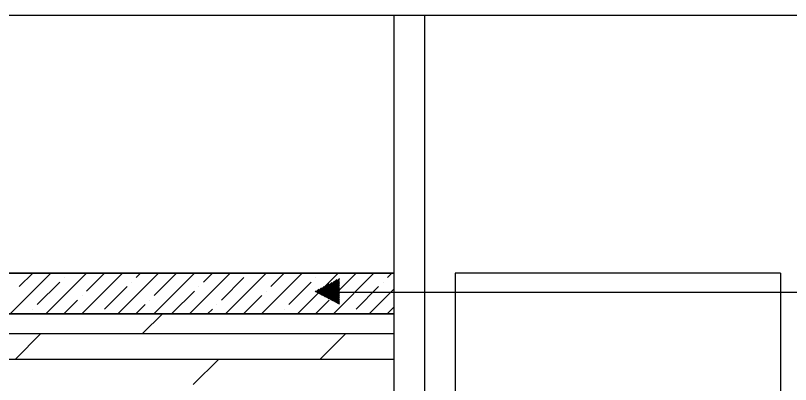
# Model space of a CAD drawing. Extents: x 10753 to 18704, y -5361 to 1140.
# Drawn here: x 15292.5 to 15406.9, y -3738.9 to -3684.4 of the extents above; entities that cross this region are included whole.
import ezdxf

# ---------------------------------------------------------------- set-up
doc = ezdxf.new("R2010")
doc.units = 0
doc.header["$LTSCALE"] = 30
doc.header["$MEASUREMENT"] = 0
doc.layers.get('0').update_dxf_attribs({"linetype": 'CONTINUOUS'})
doc.layers.add('WALL', color=2, linetype='CONTINUOUS')

msp = doc.modelspace()

# ---------------------------------------------------------------- hatches: boundary and pattern name
h = msp.add_hatch()
h.set_pattern_fill('ANSI31', color=230, style=0)
h.set_pattern_definition([(45, (-2070.91641, -549.16904), (-0.08838834765, 0.08838834765), [])])
h.paths.add_polyline_path([(15336.70226, -3725.14295), (15340.33923, -3727.03936), (15340.33923, -3723.19559)])

# ---------------------------------------------------------------- linework, layer by layer
at = {"color": 230}
msp.add_line((15340.33307, -3725.2404), (15558.81494, -3725.2404), dxfattribs=at)
at = {"layer": 'WALL', "color": 9}
for p, q in [((15432.43866, -3684.42195), (15222.69837, -3684.42195)), ((15348.43866, -3806.42195), (15348.43866, -3684.42195)), ((15352.93866, -3806.42195), (15352.93866, -3684.42195)), ((15357.43866, -3722.42195), (15357.43866, -3806.42195)), ((15405.43866, -3722.42195), (15357.43866, -3722.42195)), ((15405.43866, -3722.42195), (15405.43866, -3806.42195))]:
    msp.add_line(p, q, dxfattribs=at)
at = {"layer": 'WALL', "color": 3}
for p, q in [((15348.43866, -3722.42195), (15239.58152, -3722.42195)), ((15239.58152, -3722.42195), (15348.43866, -3722.42195)), ((15291.72223, -3728.42195), (15297.72223, -3722.42195)), ((15293.08848, -3724.40405), (15295.07058, -3722.42195)), ((15297.02553, -3728.42195), (15303.02553, -3722.42195)), ((15302.32884, -3728.42195), (15308.32884, -3722.42195)), ((15303.03217, -3725.06697), (15305.67719, -3722.42195)), ((15307.63214, -3728.42195), (15313.63214, -3722.42195)), ((15310.32421, -3723.07823), (15310.98049, -3722.42195)), ((15312.93544, -3728.42195), (15318.93544, -3722.42195)), ((15312.97586, -3725.72988), (15316.28379, -3722.42195)), ((15318.23874, -3728.42195), (15324.23874, -3722.42195)), ((15320.2679, -3723.74114), (15321.58709, -3722.42195)), ((15323.54204, -3728.42195), (15329.54204, -3722.42195)), ((15328.84534, -3728.42195), (15334.84534, -3722.42195)), ((15330.21159, -3724.40405), (15332.19369, -3722.42195)), ((15334.14864, -3728.42195), (15340.14864, -3722.42195)), ((15339.45194, -3728.42195), (15345.45194, -3722.42195)), ((15340.15528, -3725.06697), (15342.80029, -3722.42195)), ((15347.44731, -3723.07823), (15348.10359, -3722.42195)), ((15295.74013, -3727.0557), (15299.05469, -3723.74114)), ((15299.71761, -3723.07823), (15299.71761, -3723.07823)), ((15309.6613, -3723.74114), (15309.6613, -3723.74114)), ((15322.91955, -3726.39279), (15326.23411, -3723.07823)), ((15332.86324, -3727.0557), (15336.1778, -3723.74114)), ((15346.7844, -3723.74114), (15346.7844, -3723.74114)), ((15305.68382, -3727.71862), (15308.99838, -3724.40405)), ((15315.62751, -3728.38153), (15318.94207, -3725.06697)), ((15319.60499, -3724.40405), (15319.60499, -3724.40405)), ((15329.54867, -3725.06697), (15329.54867, -3725.06697)), ((15342.80693, -3727.71862), (15346.12149, -3724.40405)), ((15344.75524, -3728.42195), (15348.43866, -3724.73853)), ((15302.36926, -3725.72988), (15302.36926, -3725.72988)), ((15326.19369, -3728.42195), (15328.88576, -3725.72988)), ((15299.67719, -3728.42195), (15301.70634, -3726.39279)), ((15310.28379, -3728.42195), (15311.65003, -3727.0557)), ((15312.31295, -3726.39279), (15312.31295, -3726.39279)), ((15322.25664, -3727.0557), (15322.25664, -3727.0557)), ((15336.80029, -3728.42195), (15338.82945, -3726.39279)), ((15347.40689, -3728.42195), (15348.43866, -3727.39019)), ((15348.43866, -3728.42195), (15239.58152, -3728.42195)), ((15239.58152, -3728.42195), (15348.43866, -3728.42195)), ((15294.37388, -3728.42195), (15294.41431, -3728.38153)), ((15295.07722, -3727.71862), (15295.07722, -3727.71862)), ((15305.02091, -3728.38153), (15305.02091, -3728.38153)), ((15311.27903, -3731.35324), (15314.21032, -3728.42195)), ((15320.89039, -3728.42195), (15321.59372, -3727.71862)), ((15331.49699, -3728.42195), (15331.53741, -3728.38153)), ((15332.20032, -3727.71862), (15332.20032, -3727.71862)), ((15342.14401, -3728.38153), (15342.14401, -3728.38153)), ((15239.58152, -3731.35325), (15348.43866, -3731.35325)), ((15292.52903, -3735.10324), (15296.27903, -3731.35324)), ((15337.52903, -3735.10324), (15341.27903, -3731.35324)), ((15239.58152, -3735.10325), (15348.43866, -3735.10325)), ((15318.77903, -3738.85324), (15322.52903, -3735.10324))]:
    msp.add_line(p, q, dxfattribs=at)
at = {"layer": 'WALL', "color": 0}
for p, q in [((15336.84071, -3723.07823), (15336.84071, -3723.07823)), ((15339.49236, -3725.72988), (15339.49236, -3725.72988))]:
    msp.add_line(p, q, dxfattribs=at)

doc.saveas('drawing.dxf')
